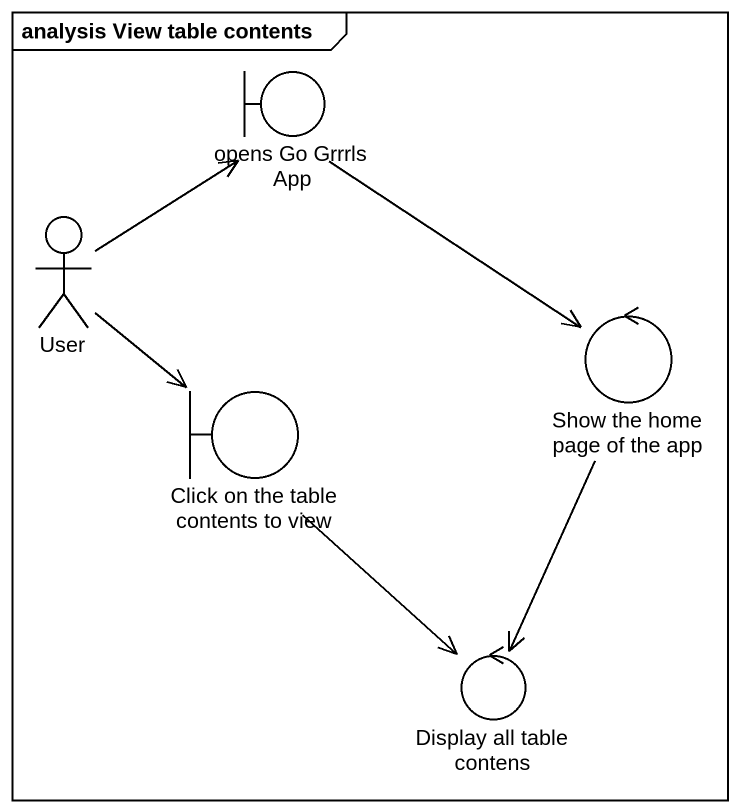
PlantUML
@startuml
mainframe analysis View table contents
boundary "opens Go Grrrls App" as opens_Go_Grrrls_App
actor User
control "Show the home page of the app" as Show_the_home_page_of_the
boundary "Click on the table contents to view" as Click_on_the_table_contents
control "Display all table contens" as Display_all_table_contens
opens_Go_Grrrls_App --> Show_the_home_page_of_the
User -up-> opens_Go_Grrrls_App
User --> Click_on_the_table_contents
Show_the_home_page_of_the --> Display_all_table_contens
Click_on_the_table_contents --> Display_all_table_contens
@enduml
